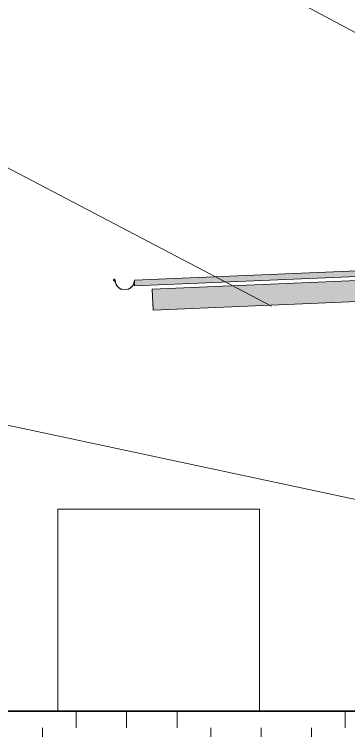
# Model space of a CAD drawing. Header units: inches. Extents: x 20273 to 40520, y -355 to 835.
# Drawn here: x 31264.3 to 31383.6, y -7 to 248.5 of the extents above; entities that cross this region are included whole.
import ezdxf

# ---------------------------------------------------------------- set-up
doc = ezdxf.new("R2010")
doc.units = ezdxf.units.IN
doc.header["$MEASUREMENT"] = 0
doc.linetypes.add('Grid Line 1_2_', pattern=[0.875, 0.5, -0.125, 0.125, -0.125])
for name, color, linetype, lineweight in [('A-ANNO-KEYN', 231, 'Continuous', 9), ('A-FLOR-LEVL', 51, 'Continuous', 9), ('A-ROOF', 132, 'Continuous', 13), ('A-ROOF-OTLN', 132, 'Continuous', 9), ('C-TOPO', 7, 'Continuous', 13), ('E-ELEC-EQPM', 71, 'Continuous', 13), ('S-BEAM', 12, 'Continuous', 13)]:
    doc.layers.add(name, color=color, linetype=linetype, lineweight=lineweight)

# ---------------------------------------------------------------- blocks, each defined once
blk = doc.blocks.new('Transformer-Dry-Type-Siemens - 6x6x6-1004770-Elevation - East')
at = {"layer": 'E-ELEC-EQPM'}
for p, q in [((-22913.05, 0), (-22913.05, 72)), ((-22913.05, 72), (-22841.05, 72)), ((-22913.05, 72), (-22841.05, 72)), ((-22913.05, 0), (-22913.05, 72)), ((-22841.05, 72), (-22841.05, 0)), ((-22841.05, 72), (-22841.05, 0))]:
    blk.add_line(p, q, dxfattribs=at)
blk = doc.blocks.new('Dimension Lumber - 5_5 x 7_5 Glulam-1730133-Elevation - East')
at = {"layer": 'S-BEAM'}
blk.add_hatch(color=256, dxfattribs=at).paths.add_polyline_path([(-22878.98, 143.01), (-22797.99, 146.39), (-22797.99, 146.5), (-22798.62, 146.5), (-22798.62, 153.75), (-22797.99, 153.75), (-22797.99, 153.89), (-22879.29, 150.51)], flags=0)
for p, q in [((-22879.29, 150.51), (-22797.99, 153.89)), ((-22878.98, 143.01), (-22879.29, 150.51)), ((-22878.98, 143.01), (-22797.99, 146.39))]:
    blk.add_line(p, q, dxfattribs=at)

msp = doc.modelspace()

# ---------------------------------------------------------------- hatches: boundary and pattern name
at = {"layer": 'A-ROOF'}
msp.add_hatch(color=256, dxfattribs=at).paths.add_polyline_path([(31307.17, 151.74), (31393.61, 155.35), (31393.61, 157.35), (31307.17, 153.75)], flags=0)
at = {"layer": 'A-ROOF-OTLN', "lineweight": 5}
msp.add_hatch(color=256, dxfattribs=at).paths.add_polyline_path([(31303.67, 150.25), (31304.58, 150.37), (31305.42, 150.72), (31306.15, 151.27), (31306.7, 152), (31307.05, 152.84), (31306.99, 152.86), (31306.65, 152.03), (31306.1, 151.32), (31305.39, 150.77), (31304.56, 150.43), (31303.67, 150.31), (31302.78, 150.43), (31301.95, 150.77), (31301.24, 151.32), (31300.7, 152.03), (31300.35, 152.86), (31300.29, 152.84), (31300.64, 152), (31301.2, 151.27), (31301.92, 150.72), (31302.77, 150.37)], flags=0)
at = {"layer": 'C-TOPO', "lineweight": 9}
h = msp.add_hatch(dxfattribs=at)
h.set_pattern_fill('FP_27', color=8, style=0, pattern_type=2)
h.set_pattern_definition([(0, (-21183.72, 0), (48, 48), [48, -48]), (0, (-21183.72, 18), (48, 48), [48, -48]), (0, (-21183.72, 36), (48, 48), [48, -48]), (90, (-21177.72, 42), (-48, 48), [48, -48]), (90, (-21159.72, 42), (-48, 48), [48, -48]), (90, (-21141.72, 42), (-48, 48), [48, -48])])
h.paths.add_polyline_path([(33327.84, -79.79), (33637.69, -79.79), (33637.69, 0), (31240.72, 0), (31240.72, -79.79), (33114.99, -79.79)], flags=0)
h.paths.add_polyline_path([(33017.99, -60), (32994.99, -60), (32994.99, -36), (33114.99, -36), (33114.99, -60)], flags=0)

# ---------------------------------------------------------------- linework, layer by layer
at = {"layer": 'A-ANNO-KEYN', "color": 153}
for p, q in [((31468.1, 197.8), (31235.02, 323.11)), ((31356.01, 144.42), (31239.4, 205.47)), ((31450.88, 61.6), (31235.65, 107.63))]:
    msp.add_line(p, q, dxfattribs=at)
at = {"layer": 'A-FLOR-LEVL', "linetype": 'Grid Line 1_2_'}
msp.add_line((30965.42, 0), (33831.19, 0), dxfattribs=at)
at = {"layer": 'A-ROOF'}
for p, q in [((31393.61, 157.35), (31307.17, 153.75)), ((31307.17, 151.74), (31393.61, 155.35)), ((31307.17, 153.75), (31307.17, 151.74))]:
    msp.add_line(p, q, dxfattribs=at)
at = {"layer": 'A-ROOF-OTLN'}
for p, q in [((31300.12, 153.5), (31300.07, 153.55)), ((31307.17, 153.75), (31307.11, 153.75))]:
    msp.add_line(p, q, dxfattribs=at)
for centre, radius, start, end in [((31299.93, 153.75), 0.306, 0, 307.841), ((31299.93, 153.75), 0.243, 0, 305.989), ((31303.67, 153.75), 3.5, 180, 360), ((31303.67, 153.75), 3.44, 180, 0)]:
    msp.add_arc(centre, radius, start, end, dxfattribs=at)
at = {"layer": 'C-TOPO', "lineweight": 35}
for p, q in [((31240.72, 0), (31377.49, 0)), ((31377.49, 0), (31382.78, 0)), ((31382.78, 0), (31653.6, 0))]:
    msp.add_line(p, q, dxfattribs=at)
at = {"layer": 'C-TOPO'}
for p, q in [((31377.49, 0), (31240.72, 0)), ((31377.49, 0), (31382.78, 0)), ((31653.6, 0), (31382.78, 0))]:
    msp.add_line(p, q, dxfattribs=at)

# ---------------------------------------------------------------- block references
at = {"layer": 'E-ELEC-EQPM'}
msp.add_blockref('Transformer-Dry-Type-Siemens - 6x6x6-1004770-Elevation - East', (54192.79, 0), dxfattribs=at)
at = {"layer": 'S-BEAM'}
msp.add_blockref('Dimension Lumber - 5_5 x 7_5 Glulam-1730133-Elevation - East', (54192.79, 0), dxfattribs=at)

doc.saveas('drawing.dxf')
